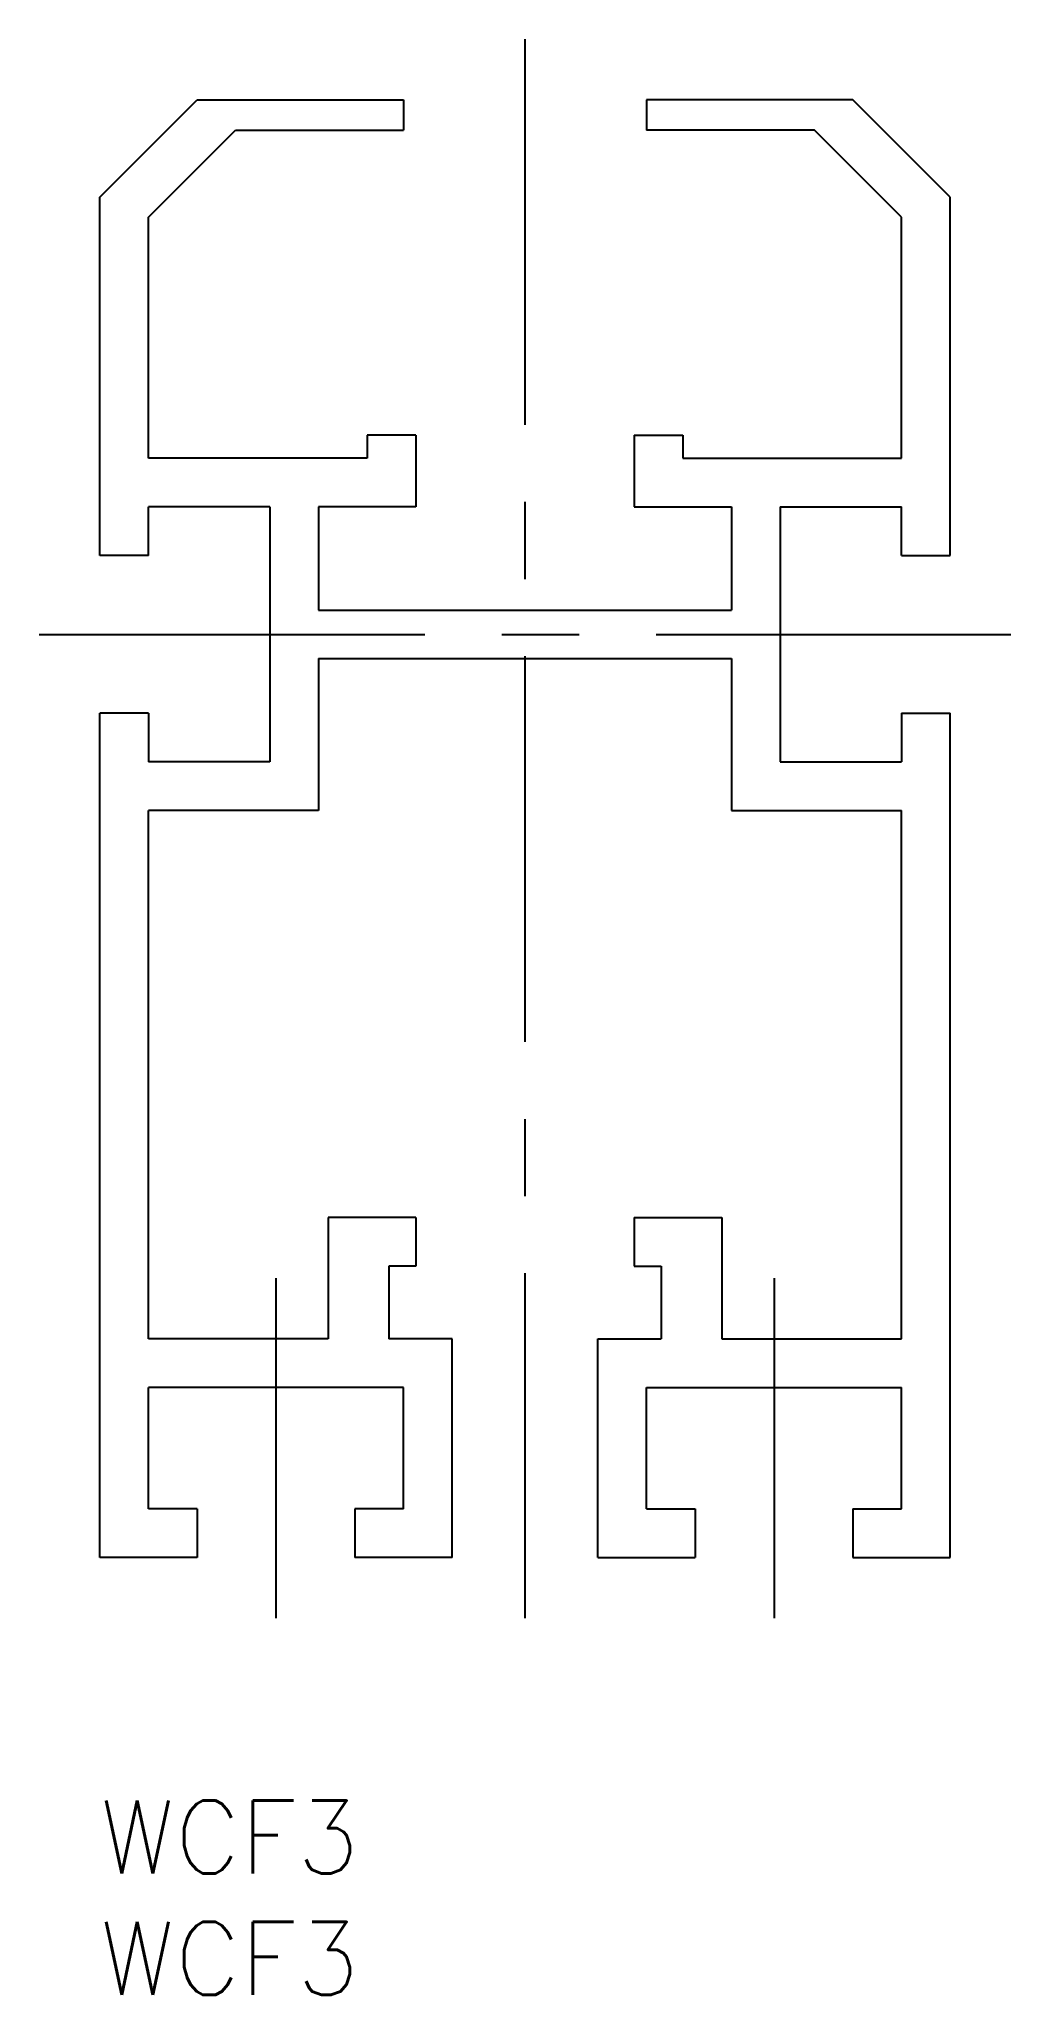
# Model space of a CAD drawing. Extents: x -2.5 to 37.5, y -8 to 72.5.
import ezdxf

# ---------------------------------------------------------------- set-up
doc = ezdxf.new("R2010")
doc.units = 0
doc.header["$LTSCALE"] = 0.5
doc.linetypes.add('CENTER', pattern=[50.8, 31.75, -6.35, 6.35, -6.35])
for name, color, linetype in [('MSM_CENTER', 1, 'CENTER'), ('MSM_CONTINUOUS', 7, 'CONTINUOUS'), ('MSM_PART_NUMBER', 7, 'CONTINUOUS')]:
    doc.layers.add(name, color=color, linetype=linetype)
doc.styles.get("Standard").update_dxf_attribs({"font": 'txt.shx', "height": 3, "bigfont": 'bigfont.shx'})

# ---------------------------------------------------------------- blocks, each defined once
blk = doc.blocks.new('*U2')
at = {"layer": 'MSM_PART_NUMBER'}
blk.add_text('WCF3', height=3, dxfattribs=at).set_placement((0, -3))
blk = doc.blocks.new('*U3')
at = {"layer": 'MSM_PART_NUMBER'}
blk.add_text('WCF3', height=3, dxfattribs=at).set_placement((0, -8))

msp = doc.modelspace()

# ---------------------------------------------------------------- linework, layer by layer
at = {"layer": 'MSM_CENTER'}
for p, q in [((17.5, 72.5), (17.5, 7.5)), ((-2.5, 48), (37.5, 48)), ((7.25, 21.5), (7.25, 7.5)), ((27.75, 21.5), (27.75, 7.5))]:
    msp.add_line(p, q, dxfattribs=at)
at = {"layer": 'MSM_CONTINUOUS'}
for p, q in [((0, 66), (4, 70)), ((4, 70), (12.5, 70)), ((12.5, 70), (12.5, 68.75)), ((31, 70), (22.5, 70)), ((22.5, 70), (22.5, 68.75)), ((35, 66), (31, 70)), ((2, 65.172), (5.578, 68.75)), ((5.578, 68.75), (12.5, 68.75)), ((29.422, 68.75), (22.5, 68.75)), ((33, 65.172), (29.422, 68.75)), ((0, 51.25), (0, 66)), ((35, 51.25), (35, 66)), ((2, 55.25), (2, 65.172)), ((33, 55.25), (33, 65.172)), ((13, 56.2), (11, 56.2)), ((11, 56.2), (11, 55.25)), ((13, 56.2), (13, 53.25)), ((22, 56.2), (24, 56.2)), ((22, 56.2), (22, 53.25)), ((24, 56.2), (24, 55.25)), ((11, 55.25), (2, 55.25)), ((24, 55.25), (33, 55.25)), ((7, 53.25), (2, 53.25)), ((2, 51.25), (2, 53.25)), ((7, 53.25), (7, 42.75)), ((9, 53.25), (9, 49)), ((13, 53.25), (9, 53.25)), ((22, 53.25), (26, 53.25)), ((26, 53.25), (26, 49)), ((28, 53.25), (28, 42.75)), ((28, 53.25), (33, 53.25)), ((33, 51.25), (33, 53.25)), ((2, 51.25), (0, 51.25)), ((33, 51.25), (35, 51.25)), ((9, 49), (26, 49)), ((9, 47), (26, 47)), ((9, 47), (9, 40.75)), ((26, 47), (26, 40.75)), ((0, 10), (0, 44.75)), ((2, 44.75), (0, 44.75)), ((2, 44.75), (2, 42.75)), ((33, 44.75), (35, 44.75)), ((33, 44.75), (33, 42.75)), ((35, 10), (35, 44.75)), ((7, 42.75), (2, 42.75)), ((28, 42.75), (33, 42.75)), ((9, 40.75), (2, 40.75)), ((2, 19), (2, 40.75)), ((26, 40.75), (33, 40.75)), ((33, 19), (33, 40.75)), ((13, 24), (9.4, 24)), ((9.4, 24), (9.4, 19)), ((13, 24), (13, 22)), ((22, 24), (22, 22)), ((22, 24), (25.6, 24)), ((25.6, 24), (25.6, 19)), ((13, 22), (11.9, 22)), ((11.9, 22), (11.9, 19)), ((22, 22), (23.1, 22)), ((23.1, 22), (23.1, 19)), ((9.4, 19), (2, 19)), ((14.5, 19), (11.9, 19)), ((14.5, 10), (14.5, 19)), ((20.5, 10), (20.5, 19)), ((20.5, 19), (23.1, 19)), ((25.6, 19), (33, 19)), ((12.5, 17), (2, 17)), ((2, 12), (2, 17)), ((12.5, 12), (12.5, 17)), ((22.5, 17), (33, 17)), ((22.5, 12), (22.5, 17)), ((33, 12), (33, 17)), ((4, 12), (2, 12)), ((4, 12), (4, 10)), ((10.5, 12), (10.5, 10)), ((12.5, 12), (10.5, 12)), ((22.5, 12), (24.5, 12)), ((24.5, 12), (24.5, 10)), ((31, 12), (31, 10)), ((31, 12), (33, 12)), ((4, 10), (0, 10)), ((14.5, 10), (10.5, 10)), ((20.5, 10), (24.5, 10)), ((31, 10), (35, 10))]:
    msp.add_line(p, q, dxfattribs=at)

# ---------------------------------------------------------------- block references
for name in ['*U2', '*U3']:
    msp.add_blockref(name, (0, 0), dxfattribs=at)

doc.saveas('drawing.dxf')
